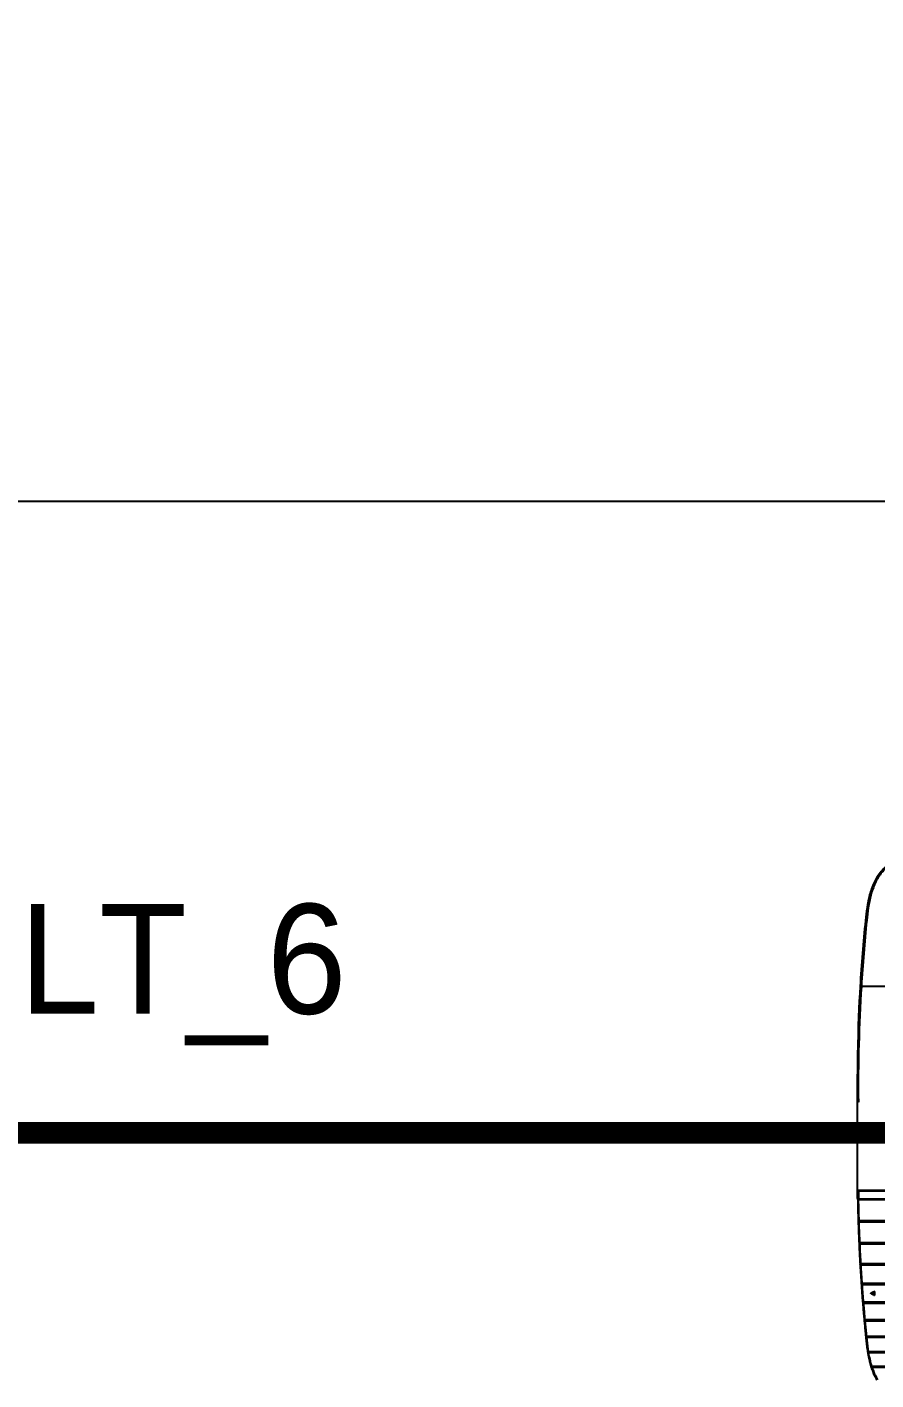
# Model space of a CAD drawing. Header units: millimetres. Extents: x 359270 to 411470, y 57550 to 89768.
# Drawn here: x 394814 to 395588, y 61914 to 63146 of the extents above; entities that cross this region are included whole.
import ezdxf

# ---------------------------------------------------------------- set-up
doc = ezdxf.new("R2010")
doc.units = ezdxf.units.MM
doc.header["$LTSCALE"] = 100
doc.linetypes.add('HID2', pattern=[1, 0.5, -0.5])
for name, color, linetype in [('3.기호.계단선', 30, 'Continuous'), ('CEIL-LIGHT', 7, 'Continuous'), ('도면층8', 8, 'Continuous'), ('설비', 140, 'Continuous')]:
    doc.layers.add(name, color=color, linetype=linetype)
doc.styles.add('코레일둥고', font='Korail_Round_Gothic_Medium.ttf')

# ---------------------------------------------------------------- blocks, each defined once
blk = doc.blocks.new('*U22')
at = {"color": 0}
blk.add_line((7.6, 440), (7.8, 440), dxfattribs=at)
at = {"color": 8}
for p, q in [((0.2, 194), (0, 194)), ((0, 194), (0, 194)), ((0.1, 190.6), (0.1, 190.6)), ((0.1, 190.5), (0.1, 190.5)), ((0.1, 189.4), (0.1, 189.4)), ((0.2, 193.2), (0.2, 193.2)), ((0.2, 186.8), (0.2, 186.8)), ((0.2, 186.8), (0.2, 186.8)), ((5.9, 91.5), (5.9, 91.5)), ((7.3, 75.5), (7.3, 75.5))]:
    blk.add_line(p, q, dxfattribs=at)
for centre, radius, start, end in [((0.9, 193.8), 0.2, 90, 99.4283), ((15.4, 101.9), 0.25, 0, 120), ((15.4, 98.8), 0.25, 240, 0)]:
    blk.add_arc(centre, radius, start, end, dxfattribs=at)
at = {"color": 8, "extrusion": (0, 0, -1)}
blk.add_arc((-12.7, 100.4), 0.25, 300, 60, dxfattribs=at)
at = {"color": 0}
blk.add_ellipse((8.8, 439.9), major_axis=(0.995, -0.101), ratio=0.077303, start_param=1.70807, end_param=3.089075, dxfattribs=at)
at = {"color": 8}
for centre, major_axis, ratio, start_param, end_param in [((1.2, 194), (-1, -0.011), 0.000851, 5.81073, 6.230827), ((0.7, 193.8), (-0.5, 0.021), 0.710917, 0.074486, 0.971745), ((0.8, 194), (-0.436, 0.245), 0.699022, 0.689796, 1.432768), ((0.8, 194.1), (-0.393, 0.309), 0.676566, 0.870738, 1.553972), ((0.9, 193.8), (0.033, -0.197), 0.348188, 3.1344, 4.658358), ((0.9, 193.8), (0, -0.2), 0.351833, 3.141593, 4.716068), ((1, 193.8), (0, -0.2), 0.205027, 3.141593, 4.714452), ((1.1, 186.3), (0, -0.2), 0.201921, 4.714424, 6.229723), ((1.8, 166.3), (0.127, 0.79), 0.18902, 1.609012, 3.142438), ((1.8, 166.3), (0, -0.8), 0.192414, 4.720156, 6.283185), ((2.5, 146.3), (0.111, 0.792), 0.18309, 1.608242, 3.142333), ((2.6, 146.3), (0, -0.8), 0.1863, 4.724017, 6.283185), ((3.5, 127.3), (0.096, 0.794), 0.175481, 1.613044, 3.142228), ((3.5, 127.3), (0, -0.8), 0.179084, 4.733363, 6.283185), ((4.6, 109.3), (0.081, 0.796), 0.16865, 1.619684, 3.142132), ((4.6, 109.3), (0, -0.8), 0.172581, 4.743891, 6.283185), ((12.7, 100.4), (0.125, -0.217), 0.126402, 3.141593, 4.620752), ((12.7, 100.4), (-0.125, -0.217), 0.14247, 4.775685, 6.283185), ((15.4, 101.9), (0.125, -0.217), 0.116328, 3.141593, 4.612423), ((15.4, 98.8), (-0.125, -0.217), 0.132333, 4.784137, 6.283185), ((15.4, 101.9), (-0.25, 0), 0.028883, 3.141593, 4.863098), ((15.4, 98.8), (0.25, 0), 0.003959, 0, 1.721518), ((5.9, 92.3), (0.067, 0.797), 0.161273, 1.629867, 3.14204), ((5.9, 92.3), (0, -0.8), 0.165536, 4.757669, 6.283185), ((7.3, 76.3), (0, -0.8), 0.154906, 4.774382, 6.283185), ((7.2, 76.3), (0.052, 0.798), 0.150698, 1.642644, 3.141934), ((8.7, 61.3), (0, -0.8), 0.139682, 4.79332, 6.283185), ((8.7, 61.3), (0.033, 0.799), 0.136296, 1.657406, 3.14181), ((10.4, 47.3), (0, -0.8), 0.119511, 4.816375, 6.283185), ((10.4, 47.3), (0, 0.8), 0.145746, 1.678566, 3.141593), ((13.4, 33.8), (0, -0.8), 0.265872, 4.896749, 6.283185), ((13.5, 33.8), (0, -0.8), 0.09375, 4.847187, 6.283185)]:
    blk.add_ellipse(centre, major_axis=major_axis, ratio=ratio, start_param=start_param, end_param=end_param, dxfattribs=at)
for points, degree, knots in [([(64.9, 500), (60.9, 500), (56.9, 500), (49, 499.3), (45, 498.6), (37.4, 496.3), (33.7, 494.6), (27.1, 490.3), (24.2, 487.6), (16.6, 478.4), (13.4, 470.9), (9.3, 455.7), (8.4, 447.9), (7.6, 440)], 3, [0, 0, 0, 0, 0.125, 0.125, 0.25, 0.25, 0.375, 0.375, 0.5, 0.5, 0.75, 0.75, 1, 1, 1, 1]), ([(7.8, 440), (8.6, 447.8), (9.5, 455.7), (12.6, 467.2), (13.9, 470.9), (17.3, 478), (19.4, 481.4), (24.4, 487.5), (27.3, 490.2), (34, 494.6), (37.6, 496.2), (45.2, 498.5), (49.1, 499.1), (57, 499.8), (61, 499.8), (64.9, 499.8)], 3, [0, 0, 0, 0, 0.25, 0.25, 0.375, 0.375, 0.5, 0.5, 0.625, 0.625, 0.75, 0.75, 0.875, 0.875, 1, 1, 1, 1]), ([(64.9, 499.2), (61, 499.2), (57.1, 499.2), (49.3, 498.5), (45.4, 497.9), (37.9, 495.6), (34.4, 493.9), (27.8, 489.6), (25, 486.9), (20, 480.9), (18, 477.6), (14.7, 470.5), (13.4, 466.8), (10.3, 455.5), (9.4, 447.7), (8.6, 440)], 3, [0, 0, 0, 0, 0.125, 0.125, 0.25, 0.25, 0.375, 0.375, 0.5, 0.5, 0.625, 0.625, 0.75, 0.75, 1, 1, 1, 1]), ([(3.7, 380.1), (3.7, 380.1), (3.7, 380), (3.7, 380), (3.7, 380), (3.7, 380)], 3, [0, 0, 0, 0, 0.99958, 0.99958, 1, 1, 1, 1]), ([(193.1, 380), (185, 380), (168.9, 380), (144.6, 380), (120.4, 380), (96.2, 380), (72.1, 380), (47.9, 380), (27.9, 380), (13.9, 380), (7.2, 380), (4.4, 380), (3.7, 380)], 3, [0, 0, 0, 0, 0.127521, 0.255042, 0.382563, 0.510084, 0.637605, 0.765126, 0.892647, 0.956408, 0.988288, 1, 1, 1, 1]), ([(0, 194), (0.1, 193.5), (0.1, 193.1), (0.1, 192.2), (0.1, 191.9), (0.1, 191.2), (0.1, 190.8), (0.1, 190.5)], 3, [0, 0, 0, 0, 0.399294, 0.399294, 0.699647, 0.699647, 1, 1, 1, 1]), ([(0.2, 193.2), (0.1, 192.7), (0.1, 192.3), (0.1, 191.4), (0.1, 191), (0.1, 190.6)], 3, [0, 0, 0, 0, 0.5, 0.5, 1, 1, 1, 1]), ([(0.1, 190.6), (0.1, 190.5), (0.1, 190.4), (0.1, 190.3), (0.1, 190.2), (0.1, 190), (0.1, 189.9), (0.1, 189.7), (0.1, 189.7), (0.1, 189.5), (0.1, 189.5), (0.1, 189.4)], 3, [0, 0, 0, 0, 0.214453, 0.214453, 0.429132, 0.429132, 0.640881, 0.640881, 0.851843, 0.851843, 1, 1, 1, 1]), ([(0.1, 189.4), (0.1, 189), (0.2, 188.6), (0.2, 187.7), (0.2, 187.2), (0.2, 186.8)], 3, [0, 0, 0, 0, 0.5, 0.5, 1, 1, 1, 1]), ([(0.2, 193.8), (0.2, 193.9), (0.3, 193.9), (0.3, 194), (0.3, 194), (0.3, 194)], 3, [0, 0, 0, 0, 0.894177, 0.894177, 1, 1, 1, 1]), ([(0.8, 193.8), (0.7, 193.8), (0.7, 193.8), (0.5, 193.7), (0.5, 193.7), (0.3, 193.6), (0.3, 193.5), (0.2, 193.4), (0.2, 193.3), (0.2, 193.2)], 3, [0, 0, 0, 0, 0.154456, 0.154456, 0.374956, 0.374956, 0.653826, 0.653826, 1, 1, 1, 1]), ([(0.2, 186.8), (0.2, 187), (0.2, 187.2), (0.2, 188.3), (0.2, 189.1), (0.2, 190.9), (0.2, 191.7), (0.2, 192.8), (0.2, 193), (0.2, 193.2)], 3, [0, 0, 0, 0, 0.092547, 0.092547, 0.500171, 0.500171, 0.907796, 0.907796, 1, 1, 1, 1]), ([(0.2, 186.8), (0.3, 186.7), (0.3, 186.7), (0.3, 186.5), (0.4, 186.5), (0.5, 186.3), (0.6, 186.3), (0.7, 186.3), (0.7, 186.3), (0.7, 186.3)], 3, [0, 0, 0, 0, 0.291599, 0.291599, 0.694986, 0.694986, 0.955686, 0.955686, 1, 1, 1, 1]), ([(0.3, 186.8), (0.3, 186.7), (0.3, 186.5), (0.5, 186.2), (0.7, 186.1), (0.8, 186.1)], 3, [0, 0, 0, 0, 0.370538, 0.716833, 1, 1, 1, 1]), ([(0.4, 194.1), (0.4, 194.1), (0.5, 194.1), (0.6, 194.2), (0.7, 194.2), (0.8, 194.3), (0.8, 194.3), (0.9, 194.3), (0.9, 194.3), (0.9, 194.4), (1, 194.4), (1, 194.4), (1, 194.4), (1, 194.4), (1, 194.4), (1, 194.4), (1, 194.4), (1, 194.4), (1, 194.4), (1, 194.4)], 3, [0, 0, 0, 0, 0.211843, 0.211843, 0.618776, 0.618776, 0.759942, 0.759942, 0.870728, 0.870728, 0.929874, 0.929874, 0.961875, 0.961875, 0.979256, 0.979256, 0.992466, 0.992466, 1, 1, 1, 1]), ([(0.4, 186), (0.5, 182.7), (0.5, 179.4), (0.7, 172.9), (0.7, 169.7), (0.8, 166.5)], 3, [0, 0, 0, 0, 0.504534, 0.504534, 1, 1, 1, 1]), ([(1.2, 185.8), (1.1, 185.8), (1, 185.8), (0.9, 185.9), (0.8, 185.9), (0.7, 185.9), (0.7, 186), (0.6, 186)], 3, [0, 0, 0, 0, 0.3816, 0.3816, 0.752011, 0.752011, 1, 1, 1, 1]), ([(0.7, 186.3), (0.7, 186.3), (0.7, 186.3), (0.8, 186.3), (0.9, 186.3), (1.1, 186.3)], 3, [0, 0, 0, 0, 0.159863, 0.159863, 1, 1, 1, 1]), ([(0.8, 186), (0.8, 186), (0.8, 186), (0.7, 186.1), (0.7, 186.1), (0.7, 186.1), (0.7, 186.1), (0.7, 186.1), (0.7, 186.1), (0.7, 186.1), (0.7, 186.2), (0.7, 186.2), (0.7, 186.2), (0.7, 186.2), (0.7, 186.3), (0.7, 186.3)], 3, [0, 0, 0, 0, 0.0305, 0.0305, 0.248677, 0.248677, 0.304697, 0.304697, 0.529926, 0.529926, 0.756562, 0.756562, 0.983109, 0.983109, 1, 1, 1, 1]), ([(1, 194.4), (1, 194.4), (1, 194.4), (1, 194.4), (1, 194.4), (1, 194.4), (1, 194.4), (1, 194.4), (1, 194.4), (1, 194.3), (1, 194.3), (1, 194.3), (1, 194.2), (0.9, 194.2), (0.9, 194.2), (0.9, 194.1), (0.9, 194), (0.8, 194)], 3, [0, 0, 0, 0, 0.013568, 0.013568, 0.037214, 0.037214, 0.068468, 0.068468, 0.126077, 0.126077, 0.232683, 0.232683, 0.432706, 0.432706, 0.68324, 0.68324, 1, 1, 1, 1]), ([(1.1, 186.1), (1, 186.1), (0.9, 186.1), (0.8, 186.1), (0.8, 186), (0.8, 186)], 3, [0, 0, 0, 0, 0.750656, 0.750656, 1, 1, 1, 1]), ([(0.8, 186), (0.8, 186), (0.8, 186), (0.8, 186), (0.8, 186), (0.8, 186), (0.9, 186), (0.9, 186), (1, 186), (1, 186)], 3, [0, 0, 0, 0, 0.113501, 0.113501, 0.256211, 0.256211, 0.505873, 0.505873, 1, 1, 1, 1]), ([(0.9, 193.9), (5.8, 193.9), (10.7, 193.9), (20.6, 193.9), (25.6, 193.9), (40.4, 193.9), (50.4, 193.9), (80.2, 193.9), (100.2, 193.9), (140.2, 193.9), (160.2, 193.9), (200.1, 193.9), (220.1, 193.9), (320.1, 193.9), (400, 193.9), (479.9, 193.9)], 3, [0, 0, 0, 0, 0.03125, 0.03125, 0.0625, 0.0625, 0.125, 0.125, 0.25, 0.25, 0.375, 0.375, 0.5, 0.5, 1, 1, 1, 1]), ([(479.9, 193.8), (400, 193.8), (320.1, 193.8), (220.2, 193.8), (200.2, 193.8), (160.2, 193.8), (140.2, 193.8), (100.3, 193.8), (80.3, 193.8), (50.4, 193.8), (40.5, 193.8), (25.6, 193.8), (20.7, 193.8), (10.8, 193.8), (5.8, 193.8), (0.9, 193.8)], 3, [0, 0, 0, 0, 0.5, 0.5, 0.625, 0.625, 0.75, 0.75, 0.875, 0.875, 0.9375, 0.9375, 0.96875, 0.96875, 1, 1, 1, 1]), ([(0.9, 193.8), (1, 193.4), (1, 193), (1, 191.7), (1, 190.9), (1, 189.1), (1, 188.3), (1, 187), (1, 186.6), (1.1, 186.3)], 3, [0, 0, 0, 0, 0.157944, 0.157944, 0.502409, 0.502409, 0.846873, 0.846873, 1, 1, 1, 1]), ([(1, 194.4), (4.9, 194.4), (8.8, 194.4), (16.6, 194.4), (20.5, 194.4), (32.3, 194.4), (40.1, 194.4), (63.7, 194.4), (79.5, 194.4), (111, 194.4), (126.8, 194.4), (158.4, 194.4), (174.2, 194.4), (190, 194.4)], 3, [0, 0, 0, 0, 0.0625, 0.0625, 0.125, 0.125, 0.25, 0.25, 0.5, 0.5, 0.75, 0.75, 1, 1, 1, 1]), ([(1.1, 186.3), (6, 186.3), (10.9, 186.3), (20.8, 186.3), (25.7, 186.3), (40.6, 186.3), (50.6, 186.3), (80.4, 186.3), (100.4, 186.3), (140.3, 186.3), (160.3, 186.3), (200.2, 186.3), (220.2, 186.3), (320.1, 186.3), (400, 186.3), (479.9, 186.3)], 3, [0, 0, 0, 0, 0.03125, 0.03125, 0.0625, 0.0625, 0.125, 0.125, 0.25, 0.25, 0.375, 0.375, 0.5, 0.5, 1, 1, 1, 1]), ([(479.9, 186.1), (400, 186.1), (320.1, 186.1), (220.2, 186.1), (200.3, 186.1), (160.3, 186.1), (140.3, 186.1), (100.4, 186.1), (80.4, 186.1), (50.6, 186.1), (40.6, 186.1), (25.8, 186.1), (20.8, 186.1), (10.9, 186.1), (6, 186.1), (1.1, 186.1)], 3, [0, 0, 0, 0, 0.5, 0.5, 0.625, 0.625, 0.75, 0.75, 0.875, 0.875, 0.9375, 0.9375, 0.96875, 0.96875, 1, 1, 1, 1]), ([(1.7, 166.3), (1.6, 169.6), (1.5, 172.9), (1.3, 179.4), (1.3, 182.6), (1.2, 185.8)], 3, [0, 0, 0, 0, 0.505483, 0.505483, 1, 1, 1, 1]), ([(189, 194), (186.1, 194), (183.1, 194), (160.1, 194), (140.1, 194), (100.2, 194), (80.2, 194), (50.3, 194), (40.4, 194), (25.5, 194), (20.6, 194), (10.9, 194), (6.2, 194), (1.5, 194)], 3, [0, 0, 0, 0, 0.047401, 0.047401, 0.366063, 0.366063, 0.684724, 0.684724, 0.844055, 0.844055, 0.92372, 0.92372, 1, 1, 1, 1]), ([(2.8, 186), (2.8, 186), (2.8, 186), (2.8, 186), (2.8, 186), (2.8, 186)], 3, [0, 0, 0, 0, 0.865418, 0.865418, 1, 1, 1, 1]), ([(2.8, 186), (7.7, 186), (12.7, 186), (22.5, 186), (27.4, 186), (42.3, 186), (52.2, 186), (81.9, 186), (101.8, 186), (141.6, 186), (161.5, 186), (201.2, 186), (221.1, 186), (320.6, 186), (400.2, 186), (479.7, 186)], 3, [0, 0, 0, 0, 0.03125, 0.03125, 0.0625, 0.0625, 0.125, 0.125, 0.25, 0.25, 0.375, 0.375, 0.5, 0.5, 1, 1, 1, 1]), ([(110.1, 185.7), (92, 185.7), (74, 185.7), (46.9, 185.7), (37.9, 185.7), (20.2, 185.7), (11.5, 185.7), (2.8, 185.7)], 3, [0, 0, 0, 0, 0.503675, 0.503675, 0.755513, 0.755513, 1, 1, 1, 1]), ([(0.8, 166.5), (0.8, 166.5), (0.8, 166.5), (0.8, 166.5), (0.9, 166.4), (0.9, 166.4), (0.9, 166.4), (1, 166.4), (1.1, 166.3), (1.2, 166.3), (1.3, 166.3), (1.5, 166.3), (1.6, 166.3), (1.7, 166.3)], 3, [0, 0, 0, 0, 0.004657, 0.004657, 0.171177, 0.171177, 0.329676, 0.329676, 0.60266, 0.60266, 0.791779, 0.791779, 1, 1, 1, 1]), ([(0.8, 166.5), (0.8, 166.5), (0.8, 166.5), (0.8, 166.4), (0.9, 166.3), (0.9, 166.2), (0.9, 166.1), (1, 165.9), (1.1, 165.8), (1.3, 165.7), (1.3, 165.6), (1.5, 165.6), (1.6, 165.5), (1.7, 165.5)], 3, [0, 0, 0, 0, 0.004657, 0.004657, 0.171178, 0.171178, 0.329678, 0.329678, 0.602664, 0.602664, 0.791782, 0.791782, 1, 1, 1, 1]), ([(0.9, 165.5), (0.9, 165.5), (0.9, 165.5), (0.9, 164.8), (0.9, 164.2), (1, 161), (1.1, 158.4), (1.3, 154.2), (1.3, 152.5), (1.4, 149.3), (1.5, 147.9), (1.6, 146.5)], 3, [0, 0, 0, 0, 0.000003, 0.000003, 0.105523, 0.105523, 0.506415, 0.506415, 0.773572, 0.773572, 1, 1, 1, 1]), ([(110.1, 166.3), (92, 166.3), (73.8, 166.3), (46.7, 166.3), (37.6, 166.3), (19.6, 166.3), (10.6, 166.3), (1.7, 166.3)], 3, [0, 0, 0, 0, 0.5, 0.5, 0.75, 0.75, 1, 1, 1, 1]), ([(2.4, 146.3), (2.3, 147.8), (2.3, 149.3), (2.1, 152.5), (2.1, 154.2), (1.9, 158.5), (1.8, 161.1), (1.7, 164.2), (1.7, 164.9), (1.7, 165.5), (1.7, 165.5), (1.7, 165.5)], 3, [0, 0, 0, 0, 0.235766, 0.235766, 0.501866, 0.501866, 0.901174, 0.901174, 0.999997, 0.999997, 1, 1, 1, 1]), ([(1.8, 165.5), (7.5, 165.5), (13.3, 165.5), (24.8, 165.5), (30.5, 165.5), (47.8, 165.5), (59.3, 165.5), (70.9, 165.5)], 3, [0, 0, 0, 0, 0.25, 0.25, 0.5, 0.5, 1, 1, 1, 1]), ([(57.9, 165.3), (49, 165.3), (40, 165.3), (22.2, 165.3), (13.2, 165.3), (4.4, 165.3)], 3, [0, 0, 0, 0, 0.5, 0.5, 1, 1, 1, 1]), ([(1.6, 146.5), (1.6, 146.5), (1.6, 146.5), (1.6, 146.4), (1.6, 146.4), (1.6, 146.4), (1.6, 146.4), (1.7, 146.4), (1.8, 146.3), (2, 146.3), (2, 146.3), (2.2, 146.3), (2.3, 146.3), (2.4, 146.3)], 3, [0, 0, 0, 0, 0.004636, 0.004636, 0.174157, 0.174157, 0.335163, 0.335163, 0.60541, 0.60541, 0.79332, 0.79332, 1, 1, 1, 1]), ([(1.6, 146.5), (1.6, 146.5), (1.6, 146.5), (1.6, 146.4), (1.6, 146.3), (1.6, 146.1), (1.7, 146.1), (1.8, 145.9), (1.8, 145.8), (2, 145.7), (2.1, 145.6), (2.2, 145.6), (2.3, 145.5), (2.4, 145.5)], 3, [0, 0, 0, 0, 0.004636, 0.004636, 0.174161, 0.174161, 0.335167, 0.335167, 0.60541, 0.60541, 0.793318, 0.793318, 1, 1, 1, 1]), ([(1.6, 145.5), (1.6, 145.5), (1.6, 145.5), (1.6, 144.9), (1.7, 144.2), (1.8, 141.2), (1.9, 138.8), (2.1, 134.8), (2.2, 133.1), (2.4, 130.2), (2.4, 128.8), (2.5, 127.4)], 3, [0, 0, 0, 0, 0.000003, 0.000003, 0.104408, 0.104408, 0.506463, 0.506463, 0.77438, 0.77438, 1, 1, 1, 1]), ([(71.6, 146.3), (60, 146.3), (48.4, 146.3), (25.4, 146.3), (13.8, 146.3), (2.4, 146.3)], 3, [0, 0, 0, 0, 0.5, 0.5, 1, 1, 1, 1]), ([(3.3, 127.3), (3.3, 128.7), (3.2, 130.1), (3, 133.2), (2.9, 134.8), (2.7, 138.9), (2.6, 141.3), (2.5, 144.3), (2.5, 144.9), (2.4, 145.5), (2.4, 145.5), (2.4, 145.5)], 3, [0, 0, 0, 0, 0.235564, 0.235564, 0.502554, 0.502554, 0.903218, 0.903218, 0.999997, 0.999997, 1, 1, 1, 1]), ([(2.6, 145.5), (14, 145.5), (25.5, 145.5), (48.5, 145.5), (60.1, 145.5), (71.6, 145.5)], 3, [0, 0, 0, 0, 0.5, 0.5, 1, 1, 1, 1]), ([(2.5, 127.4), (2.5, 127.4), (2.5, 127.4), (2.5, 127.4), (2.5, 127.4), (2.6, 127.4), (2.6, 127.4), (2.7, 127.3), (2.8, 127.3), (2.9, 127.3), (3, 127.3), (3.2, 127.3), (3.2, 127.3), (3.3, 127.3)], 3, [0, 0, 0, 0, 0.004615, 0.004615, 0.177178, 0.177178, 0.340689, 0.340689, 0.607806, 0.607806, 0.79476, 0.79476, 1, 1, 1, 1]), ([(2.5, 127.4), (2.5, 127.4), (2.5, 127.4), (2.5, 127.4), (2.5, 127.3), (2.6, 127.1), (2.6, 127.1), (2.7, 126.9), (2.8, 126.8), (3, 126.7), (3, 126.6), (3.2, 126.5), (3.3, 126.5), (3.4, 126.5)], 3, [0, 0, 0, 0, 0.004615, 0.004615, 0.177182, 0.177182, 0.340693, 0.340693, 0.607806, 0.607806, 0.794758, 0.794758, 1, 1, 1, 1]), ([(2.5, 127.4), (2.5, 127.3), (2.5, 127.1), (2.6, 126.8), (2.6, 126.6), (2.6, 126.5), (2.6, 126.5), (2.6, 126.5)], 3, [0, 0, 0, 0, 0.584735, 0.584735, 0.999937, 0.999937, 1, 1, 1, 1]), ([(2.6, 126.5), (2.6, 126.5), (2.6, 126.5), (2.6, 125.2), (2.7, 123.8), (2.9, 120.9), (3, 119.4), (3.2, 116.3), (3.3, 114.8), (3.5, 112), (3.5, 110.7), (3.6, 109.4)], 3, [0, 0, 0, 0, 0.000004, 0.000004, 0.237138, 0.237138, 0.506455, 0.506455, 0.775615, 0.775615, 1, 1, 1, 1]), ([(72.6, 127.3), (61, 127.3), (49.4, 127.3), (26.3, 127.3), (14.8, 127.3), (3.4, 127.3)], 3, [0, 0, 0, 0, 0.5, 0.5, 1, 1, 1, 1]), ([(4.5, 109.3), (4.4, 110.6), (4.3, 112), (4.1, 114.9), (4, 116.4), (3.8, 119.5), (3.7, 121), (3.5, 123.9), (3.5, 125.2), (3.4, 126.5)], 3, [0, 0, 0, 0, 0.234873, 0.234873, 0.503118, 0.503118, 0.771519, 0.771519, 1, 1, 1, 1]), ([(3.5, 126.5), (14.9, 126.5), (26.4, 126.5), (49.5, 126.5), (61.1, 126.5), (72.6, 126.5)], 3, [0, 0, 0, 0, 0.5, 0.5, 1, 1, 1, 1]), ([(3.6, 109.4), (3.6, 109.4), (3.6, 109.4), (3.6, 109.4), (3.6, 109.4), (3.7, 109.4), (3.7, 109.4), (3.8, 109.3), (3.9, 109.3), (4, 109.3), (4.1, 109.3), (4.3, 109.3), (4.4, 109.3), (4.5, 109.3)], 3, [0, 0, 0, 0, 0.004597, 0.004597, 0.179593, 0.179593, 0.345083, 0.345083, 0.60954, 0.60954, 0.795855, 0.795855, 1, 1, 1, 1]), ([(3.6, 109.4), (3.6, 109.4), (3.6, 109.4), (3.6, 109.3), (3.7, 109.3), (3.7, 109.1), (3.7, 109), (3.8, 108.9), (3.9, 108.8), (4.1, 108.7), (4.2, 108.6), (4.3, 108.5), (4.4, 108.5), (4.5, 108.5)], 3, [0, 0, 0, 0, 0.004597, 0.004597, 0.179597, 0.179597, 0.345088, 0.345088, 0.609538, 0.609538, 0.795853, 0.795853, 1, 1, 1, 1]), ([(3.7, 108.5), (3.7, 108.5), (3.7, 108.5), (3.7, 108), (3.8, 107.4), (4, 104.7), (4.1, 102.5), (4.4, 98.9), (4.5, 97.5), (4.7, 94.8), (4.8, 93.6), (4.9, 92.4)], 3, [0, 0, 0, 0, 0.000004, 0.000004, 0.099857, 0.099857, 0.50649, 0.50649, 0.77742, 0.77742, 1, 1, 1, 1]), ([(73.8, 109.3), (62.2, 109.3), (50.6, 109.3), (27.5, 109.3), (16, 109.3), (4.5, 109.3)], 3, [0, 0, 0, 0, 0.5, 0.5, 1, 1, 1, 1]), ([(5.7, 92.3), (5.6, 93.5), (5.5, 94.8), (5.3, 97.5), (5.2, 99), (4.9, 102.7), (4.8, 104.8), (4.6, 107.5), (4.6, 108), (4.5, 108.5), (4.5, 108.5), (4.5, 108.5)], 3, [0, 0, 0, 0, 0.233824, 0.233824, 0.504066, 0.504066, 0.909668, 0.909668, 0.999996, 0.999996, 1, 1, 1, 1]), ([(4.6, 108.5), (16.1, 108.5), (27.6, 108.5), (50.7, 108.5), (62.2, 108.5), (73.8, 108.5)], 3, [0, 0, 0, 0, 0.5, 0.5, 1, 1, 1, 1]), ([(12.6, 100.6), (13, 100.9), (13.4, 101.1), (14.3, 101.6), (14.8, 101.9), (15.3, 102.2)], 3, [0, 0, 0, 0, 0.489286, 0.489286, 1, 1, 1, 1]), ([(15.4, 102), (14.9, 101.7), (14.4, 101.4), (13.5, 100.9), (13.1, 100.6), (12.6, 100.4)], 3, [0, 0, 0, 0, 0.510714, 0.510714, 1, 1, 1, 1]), ([(12.6, 100.4), (13.1, 100.1), (13.6, 99.9), (14.5, 99.3), (14.9, 99.1), (15.4, 98.8)], 3, [0, 0, 0, 0, 0.510078, 0.510078, 1, 1, 1, 1]), ([(15.3, 98.6), (14.8, 98.9), (14.4, 99.1), (13.5, 99.6), (13, 99.9), (12.6, 100.2)], 3, [0, 0, 0, 0, 0.489926, 0.489926, 1, 1, 1, 1]), ([(15.4, 98.8), (15.4, 99.3), (15.4, 99.9), (15.4, 100.9), (15.4, 101.4), (15.4, 102)], 3, [0, 0, 0, 0, 0.50116, 0.50116, 1, 1, 1, 1]), ([(15.6, 101.9), (15.6, 101.4), (15.6, 100.9), (15.6, 99.9), (15.6, 99.3), (15.6, 98.8)], 3, [0, 0, 0, 0, 0.498839, 0.498839, 1, 1, 1, 1]), ([(4.9, 92.4), (4.9, 92.4), (4.9, 92.4), (4.9, 92.4), (4.9, 92.4), (5, 92.4), (5, 92.3), (5.1, 92.3), (5.2, 92.3), (5.3, 92.3), (5.4, 92.3), (5.6, 92.3), (5.6, 92.3), (5.7, 92.3)], 3, [0, 0, 0, 0, 0.004579, 0.004579, 0.181838, 0.181838, 0.349144, 0.349144, 0.6109, 0.6109, 0.796796, 0.796796, 1, 1, 1, 1]), ([(4.9, 92.4), (4.9, 92.4), (4.9, 92.4), (4.9, 92.3), (4.9, 92.3), (5, 92.1), (5, 92), (5.1, 91.9), (5.2, 91.8), (5.4, 91.6), (5.4, 91.6), (5.6, 91.5), (5.7, 91.5), (5.8, 91.5)], 3, [0, 0, 0, 0, 0.004579, 0.004579, 0.181841, 0.181841, 0.349149, 0.349149, 0.610898, 0.610898, 0.796793, 0.796793, 1, 1, 1, 1]), ([(5, 91.5), (5, 91.5), (5, 91.5), (5, 91), (5.1, 90.5), (5.3, 88), (5.4, 85.9), (5.7, 82.5), (5.8, 81.1), (6.1, 78.6), (6.2, 77.5), (6.3, 76.4)], 3, [0, 0, 0, 0, 0.000004, 0.000004, 0.096735, 0.096735, 0.506429, 0.506429, 0.779373, 0.779373, 1, 1, 1, 1]), ([(75.1, 92.3), (69.3, 92.3), (63.5, 92.3), (51.8, 92.3), (45.9, 92.3), (33.4, 92.3), (26.8, 92.3), (15.4, 92.3), (10.6, 92.3), (5.8, 92.3)], 3, [0, 0, 0, 0, 0.249054, 0.249054, 0.505367, 0.505367, 0.790188, 0.790188, 1, 1, 1, 1]), ([(7.1, 76.3), (7, 77.4), (6.9, 78.6), (6.7, 81.2), (6.6, 82.6), (6.3, 86), (6.1, 88.1), (5.9, 90.6), (5.9, 91.1), (5.8, 91.5), (5.8, 91.5), (5.8, 91.5)], 3, [0, 0, 0, 0, 0.232545, 0.232545, 0.504897, 0.504897, 0.913704, 0.913704, 0.999996, 0.999996, 1, 1, 1, 1]), ([(5.9, 91.5), (10.7, 91.5), (15.5, 91.5), (26.9, 91.5), (33.5, 91.5), (46, 91.5), (51.9, 91.5), (63.6, 91.5), (69.4, 91.5), (75.2, 91.5)], 3, [0, 0, 0, 0, 0.20974, 0.20974, 0.494552, 0.494552, 0.750903, 0.750903, 1, 1, 1, 1]), ([(6.3, 76.4), (6.3, 76.4), (6.3, 76.4), (6.3, 76.4), (6.3, 76.4), (6.3, 76.4), (6.3, 76.4), (6.3, 76.3), (6.4, 76.3), (6.5, 76.3), (6.5, 76.3), (6.7, 76.3), (6.8, 76.2), (6.9, 76.2), (7, 76.2), (7.1, 76.3)], 3, [0, 0, 0, 0, 0.004554, 0.004554, 0.044272, 0.044272, 0.184889, 0.184889, 0.355045, 0.355045, 0.613023, 0.613023, 0.798214, 0.798214, 1, 1, 1, 1]), ([(6.3, 76.4), (6.3, 76.4), (6.3, 76.4), (6.3, 76.4), (6.3, 76.4), (6.3, 76.3), (6.3, 76.2), (6.3, 76.1), (6.4, 76), (6.5, 75.8), (6.6, 75.8), (6.8, 75.6), (6.8, 75.6), (7, 75.5), (7.1, 75.5), (7.2, 75.5)], 3, [0, 0, 0, 0, 0.004555, 0.004555, 0.044275, 0.044275, 0.184893, 0.184893, 0.355049, 0.355049, 0.61302, 0.61302, 0.79821, 0.79821, 1, 1, 1, 1]), ([(6.4, 75.5), (6.4, 75.5), (6.4, 75.5), (6.4, 75.1), (6.4, 74.6), (6.7, 72.2), (6.8, 70.3), (7.1, 67.1), (7.3, 65.8), (7.5, 63.5), (7.6, 62.4), (7.7, 61.4)], 3, [0, 0, 0, 0, 0.000004, 0.000004, 0.093122, 0.093122, 0.506225, 0.506225, 0.781415, 0.781415, 1, 1, 1, 1]), ([(8.6, 61.2), (8.5, 62.3), (8.4, 63.4), (8.1, 65.8), (8, 67.1), (7.7, 70.4), (7.5, 72.4), (7.3, 74.7), (7.2, 75.1), (7.2, 75.5), (7.2, 75.5), (7.2, 75.5)], 3, [0, 0, 0, 0, 0.231179, 0.231179, 0.505815, 0.505815, 0.918087, 0.918087, 0.999996, 0.999996, 1, 1, 1, 1]), ([(7.3, 75.5), (23.1, 75.5), (41.4, 75.5), (58.6, 75.5), (76.6, 75.5)], 2, [0, 0, 0, 0.492905, 0.492905, 1, 1, 1]), ([(7.7, 61.4), (7.7, 61.4), (7.7, 61.4), (7.7, 61.4), (7.7, 61.4), (7.7, 61.4), (7.7, 61.3), (7.8, 61.3), (7.8, 61.3), (7.9, 61.3), (8, 61.3), (8.2, 61.2), (8.2, 61.2), (8.4, 61.2), (8.5, 61.2), (8.6, 61.2)], 3, [0, 0, 0, 0, 0.004516, 0.004516, 0.060274, 0.060274, 0.189768, 0.189768, 0.363921, 0.363921, 0.61661, 0.61661, 0.800474, 0.800474, 1, 1, 1, 1]), ([(7.7, 61.4), (7.7, 61.4), (7.7, 61.4), (7.7, 61.4), (7.7, 61.3), (7.7, 61.3), (7.8, 61.2), (7.8, 61.1), (7.8, 61), (8, 60.8), (8, 60.7), (8.2, 60.6), (8.3, 60.6), (8.5, 60.5), (8.6, 60.5), (8.7, 60.5)], 3, [0, 0, 0, 0, 0.004516, 0.004516, 0.060277, 0.060277, 0.189772, 0.189772, 0.363924, 0.363924, 0.616606, 0.616606, 0.800469, 0.800469, 1, 1, 1, 1]), ([(7.7, 61.3), (7.8, 61.1), (7.8, 60.8), (7.8, 60.1), (7.9, 59.8), (8.1, 57.6), (8.3, 55.7), (8.7, 52.6), (8.8, 51.4), (9.1, 49.2), (9.3, 48.3), (9.4, 47.3)], 3, [0, 0, 0, 0, 0.060502, 0.060502, 0.138457, 0.138457, 0.534383, 0.534383, 0.798681, 0.798681, 1, 1, 1, 1]), ([(10.3, 47.2), (10.1, 48.2), (10, 49.2), (9.7, 51.5), (9.5, 52.7), (9.2, 55.8), (9, 57.7), (8.7, 59.9), (8.7, 60.2), (8.7, 60.5), (8.7, 60.5), (8.7, 60.5)], 3, [0, 0, 0, 0, 0.227114, 0.227114, 0.507581, 0.507581, 0.928515, 0.928515, 0.999968, 0.999968, 1, 1, 1, 1]), ([(9.4, 47.3), (9.4, 47.3), (9.4, 47.3), (9.4, 47.3), (9.4, 47.3), (9.4, 47.3), (9.4, 47.3), (9.5, 47.3), (9.5, 47.3), (9.6, 47.2), (9.7, 47.2), (9.8, 47.2), (9.9, 47.2), (10.1, 47.2), (10.2, 47.2), (10.3, 47.2)], 3, [0, 0, 0, 0, 0.004561, 0.004561, 0.045321, 0.045321, 0.183106, 0.183106, 0.351747, 0.351747, 0.609125, 0.609125, 0.796595, 0.796595, 1, 1, 1, 1]), ([(9.4, 47.3), (9.4, 47.3), (9.4, 47.3), (9.4, 47.3), (9.4, 47.3), (9.4, 47.2), (9.4, 47.2), (9.5, 47), (9.5, 47), (9.7, 46.8), (9.8, 46.7), (9.9, 46.6), (10, 46.6), (10.2, 46.5), (10.3, 46.5), (10.4, 46.5)], 3, [0, 0, 0, 0, 0.00456, 0.00456, 0.045326, 0.045326, 0.183125, 0.183125, 0.351772, 0.351772, 0.609152, 0.609152, 0.796616, 0.796616, 1, 1, 1, 1]), ([(9.5, 46.5), (9.5, 46.5), (9.5, 46.5), (9.6, 46.2), (9.6, 46), (10, 43.8), (10.4, 41.9), (11.1, 38.8), (11.4, 37.6), (12, 35.4), (12.2, 34.6), (12.5, 33.7)], 3, [0, 0, 0, 0, 0.000005, 0.000005, 0.060466, 0.060466, 0.498822, 0.498822, 0.791344, 0.791344, 1, 1, 1, 1]), ([(13.2, 33.7), (13.1, 33.6), (13, 33.6), (12.9, 33.6), (12.8, 33.6), (12.6, 33.6), (12.6, 33.6), (12.5, 33.7), (12.5, 33.7), (12.5, 33.7), (12.5, 33.7), (12.5, 33.7)], 3, [0, 0, 0, 0, 0.244338, 0.244338, 0.46683, 0.46683, 0.78498, 0.78498, 0.994908, 0.994908, 1, 1, 1, 1]), ([(13.4, 33), (13.3, 33), (13.2, 33), (13, 33.1), (12.9, 33.1), (12.8, 33.2), (12.7, 33.3), (12.5, 33.5), (12.5, 33.6), (12.5, 33.7), (12.5, 33.7), (12.5, 33.7)], 3, [0, 0, 0, 0, 0.244299, 0.244299, 0.466785, 0.466785, 0.784954, 0.784954, 0.994912, 0.994912, 1, 1, 1, 1]), ([(12.5, 33.7), (12.5, 33.6), (12.6, 33.4), (12.6, 33.2), (12.7, 33.1), (12.7, 33), (12.7, 33), (12.7, 33)], 3, [0, 0, 0, 0, 0.553326, 0.553326, 0.999919, 0.999919, 1, 1, 1, 1]), ([(12.7, 33), (12.7, 33), (12.7, 33), (12.9, 32.3), (13.2, 31.6), (13.8, 29.7), (14.3, 28.4), (15.4, 26), (16, 24.8), (17, 22.9), (17.4, 22.2), (17.8, 21.5)], 3, [0, 0, 0, 0, 0.000005, 0.000005, 0.176011, 0.176011, 0.489497, 0.489497, 0.803985, 0.803985, 1, 1, 1, 1]), ([(18.7, 21.7), (18.2, 22.4), (17.8, 23.2), (16.8, 25.1), (16.2, 26.3), (15.2, 28.7), (14.7, 30), (14.1, 31.8), (13.9, 32.4), (13.7, 33)], 3, [0, 0, 0, 0, 0.213946, 0.213946, 0.53186, 0.53186, 0.848701, 0.848701, 1, 1, 1, 1])]:
    blk.add_open_spline(points, degree=degree, knots=knots, dxfattribs=at)
for points, degree in [([(7.6, 440), (5.6, 420.1), (3.9, 400.1), (2.7, 380)], 3), ([(2.9, 380.2), (4.1, 400.2), (5.7, 420.1), (7.8, 440)], 3), ([(8.6, 440), (6.6, 420.1), (4.9, 400.1), (3.7, 380.1)], 3), ([(2.7, 380), (0.6, 344.7), (-0.3, 309.4), (0, 194)], 3), ([(0.2, 194), (-0.2, 309.4), (0.7, 344.7), (2.9, 380)], 3), ([(3.7, 380), (1.6, 344.9), (0.6, 309.6), (1, 274.4)], 3), ([(2.8, 380.1), (2.7, 380.1), (2.7, 380), (2.7, 380)], 3), ([(2.8, 380.1), (2.8, 380.1), (2.9, 380.1), (2.9, 380.2)], 3), ([(3.7, 380.1), (3.3, 380.2), (2.9, 380.2), (2.9, 380.2)], 3), ([(2.9, 380), (2.9, 380.1), (2.9, 380.1), (2.9, 380.2)], 3), ([(2.9, 380), (2.9, 380), (3.3, 380), (3.7, 380)], 3), ([(0.2, 193.2), (0.1, 192.4)], 1), ([(0.1, 191.9), (0.1, 190.6)], 1), ([(0.1, 190.5), (0.1, 190.6), (0.1, 190.7), (0.1, 190.9)], 3), ([(0.1, 190.5), (0.1, 190.5), (0.1, 190.5), (0.1, 190.5)], 3), ([(0.2, 193.8), (0.2, 193.9), (0.2, 193.9), (0.2, 194)], 3), ([(0.3, 194), (0.4, 194), (0.4, 194), (0.4, 194.1)], 3), ([(0.4, 186), (0.4, 186.2), (0.4, 186.3), (0.4, 186.5)], 3), ([(0.6, 186), (0.5, 186), (0.4, 186), (0.4, 186)], 3), ([(0.6, 186), (0.6, 186), (0.7, 186.1), (0.8, 186.1)], 3), ([(0.9, 193.8), (0.9, 193.8), (0.8, 193.8), (0.8, 193.8)], 3), ([(0.9, 194), (0.9, 194), (0.9, 194), (1, 194)], 3), ([(1, 194), (1.2, 194), (1.3, 194), (1.5, 194)], 3), ([(1, 186), (1.6, 186), (2.2, 186), (2.8, 186)], 3), ([(1, 186), (1, 186), (1, 186), (1, 186)], 3), ([(0.9, 166.5), (0.9, 166.1), (0.9, 165.8), (0.9, 165.5)], 3), ([(1.7, 166.3), (1.7, 166.3), (1.7, 166.3), (1.7, 166.3)], 3), ([(1.7, 165.5), (1.7, 165.5), (1.8, 165.5), (1.8, 165.5)], 3), ([(1.6, 146.5), (1.6, 146.1), (1.6, 145.8), (1.6, 145.5)], 3), ([(2.4, 146.3), (2.4, 146.3), (2.4, 146.3), (2.4, 146.3)], 3), ([(2.4, 145.5), (2.5, 145.5), (2.5, 145.5), (2.6, 145.5)], 3), ([(3.1, 145.5), (3.1, 145.5), (3.1, 145.5), (3.1, 145.5)], 3), ([(2.6, 126.5), (2.6, 126.5), (2.8, 126.6), (3.1, 126.6)], 3), ([(3.4, 127.3), (3.4, 127.3), (3.4, 127.3), (3.3, 127.3)], 3), ([(3.4, 126.5), (3.4, 126.5), (3.5, 126.5), (3.5, 126.5)], 3), ([(3.6, 109.4), (3.7, 109.1), (3.7, 108.8), (3.7, 108.5)], 3), ([(4.5, 109.3), (4.5, 109.3), (4.5, 109.3), (4.5, 109.3)], 3), ([(4.5, 108.5), (4.6, 108.5), (4.6, 108.5), (4.6, 108.5)], 3), ([(4.9, 92.4), (4.9, 92.1), (5, 91.8), (5, 91.5)], 3), ([(5.8, 92.3), (5.8, 92.3), (5.7, 92.3), (5.7, 92.3)], 3), ([(5.8, 91.5), (5.8, 91.5), (5.9, 91.5), (5.9, 91.5)], 3), ([(6.3, 76.3), (6.3, 76), (6.3, 75.8), (6.4, 75.5)], 3), ([(6.4, 75.5), (6.3, 75.5), (6.7, 75.6), (7.2, 75.7)], 3), ([(7.1, 76.3), (7.1, 76.3), (7.1, 76.3), (7.1, 76.3)], 3), ([(76.5, 76.2), (53.3, 76.2), (30.2, 76.2), (7.1, 76.3)], 3), ([(7.2, 75.5), (7.2, 75.5), (7.2, 75.5), (7.3, 75.5)], 3), ([(7.3, 75.5), (30.3, 75.5), (53.4, 75.5), (76.6, 75.5)], 3), ([(8.6, 61.2), (8.6, 61.2), (8.6, 61.2), (8.6, 61.2)], 3), ([(78.1, 61.2), (54.8, 61.2), (31.7, 61.2), (8.6, 61.2)], 3), ([(8.7, 60.5), (31.8, 60.5), (54.9, 60.5), (78.1, 60.5)], 3), ([(8.7, 60.5), (8.7, 60.5), (8.7, 60.5), (8.7, 60.5)], 3), ([(9.4, 47.3), (9.4, 47.1), (9.5, 46.8), (9.5, 46.5)], 3), ([(79.6, 47.2), (56.5, 47.2), (33.3, 47.2), (10.3, 47.2)], 3), ([(10.3, 47.2), (10.3, 47.2), (10.3, 47.2), (10.3, 47.2)], 3), ([(10.4, 46.5), (33.4, 46.5), (56.6, 46.5), (79.7, 46.5)], 3), ([(10.4, 46.5), (10.4, 46.5), (10.4, 46.5), (10.4, 46.5)], 3), ([(13.4, 33.7), (12.1, 37.9), (11.1, 42.2), (10.4, 46.5)], 3), ([(12.7, 33), (12.7, 33), (12.8, 33.1), (13, 33.1)], 3), ([(13.4, 33.7), (13.3, 33.7), (13.3, 33.7), (13.2, 33.7)], 3), ([(81.3, 33.6), (58.6, 33.6), (36, 33.7), (13.4, 33.7)], 3), ([(13.4, 33), (13.4, 33), (13.5, 33), (13.5, 33)], 3), ([(13.5, 33), (36.1, 33), (58.7, 33), (81.4, 33)], 3)]:
    blk.add_open_spline(points, degree=degree, dxfattribs=at)

msp = doc.modelspace()

# ---------------------------------------------------------------- linework, layer by layer
at = {"layer": '3.기호.계단선', "linetype": 'HID2', "const_width": 20}
msp.add_lwpolyline([(403732.9, 62953.9), (399237.3, 62953.9), (399237.3, 62621.3), (398637.3, 62621.3), (398637.3, 62138.6), (393643.8, 62138.6), (393643.8, 63644), (391247.5, 63644)], dxfattribs=at)
at = {"layer": 'CEIL-LIGHT'}
msp.add_line((393565, 62714), (398846, 62714), dxfattribs=at)

# ---------------------------------------------------------------- block references
at = {"layer": '도면층8'}
msp.add_blockref('*U22', (395570.6, 61892), dxfattribs=at)

# ---------------------------------------------------------------- texts
at = {"layer": '설비', "color": 30, "style": '코레일둥고'}
msp.add_text('LT_6', height=100, dxfattribs=at).set_placement((394807.3, 62247.1))

doc.saveas('drawing.dxf')
